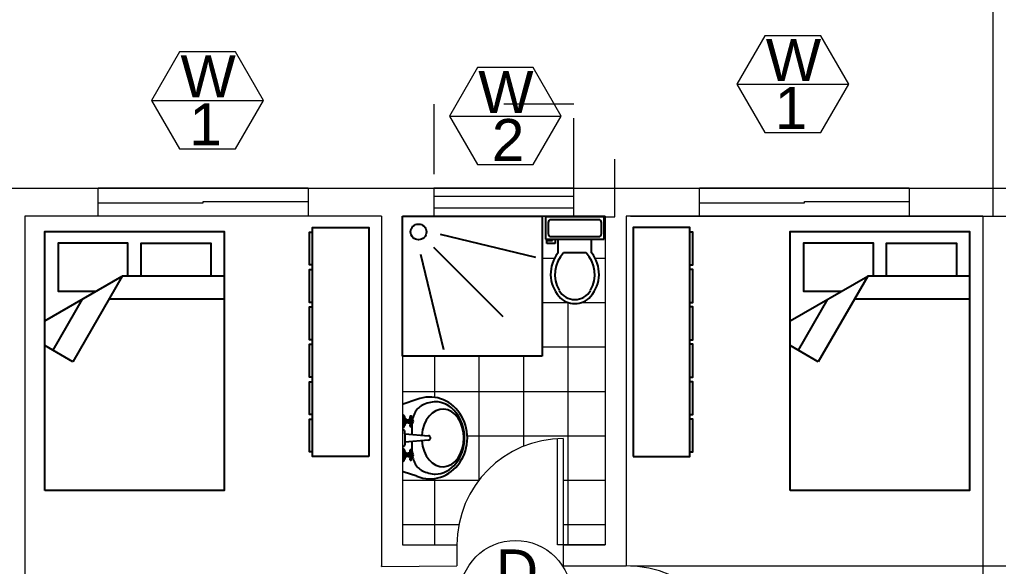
# Model space of a CAD drawing. Header units: millimetres. Extents: x 2391 to 3323, y 1596 to 2537.
# Drawn here: x 2864.24 to 2878.24, y 2494.31 to 2502.13 of the extents above; entities that cross this region are included whole.
import ezdxf

# ---------------------------------------------------------------- set-up
doc = ezdxf.new("R2010")
doc.units = ezdxf.units.MM
doc.linetypes.add('JIS_02_1.0', pattern=[2, 1, -1])
for name, color, linetype in [('BATH', 171, 'Continuous'), ('dimensions', 203, 'Continuous'), ('doors', 31, 'Continuous'), ('doors and windows schedule', 11, 'Continuous'), ('exterior wall', 140, 'Continuous'), ('interior wall', 191, 'Continuous'), ('Lightning text', 211, 'Continuous'), ('stairs', 123, 'Continuous'), ('windows', 241, 'Continuous')]:
    doc.layers.add(name, color=color, linetype=linetype)
doc.styles.get("Standard").update_dxf_attribs({"font": 'arial.ttf'})

msp = doc.modelspace()

# ---------------------------------------------------------------- linework, layer by layer
at = {"color": 0, "linetype": 'ByBlock'}
for p, q in [((2869.716, 2499.318), (2871.716, 2499.318)), ((2869.716, 2497.318), (2869.716, 2499.318)), ((2871.716, 2499.318), (2871.716, 2497.318)), ((2871.762, 2499.308), (2871.762, 2498.988)), ((2872.602, 2499.308), (2871.762, 2499.308)), ((2872.602, 2498.988), (2872.602, 2499.308)), ((2871.802, 2499.228), (2871.802, 2499.068)), ((2872.522, 2499.268), (2871.842, 2499.268)), ((2872.562, 2499.068), (2872.562, 2499.228)), ((2870.258, 2499.059), (2871.621, 2498.732)), ((2871.842, 2499.028), (2872.522, 2499.028)), ((2871.155, 2497.879), (2870.165, 2498.869)), ((2871.762, 2498.988), (2872.602, 2498.988)), ((2871.782, 2498.928), (2871.782, 2498.968)), ((2871.782, 2498.968), (2871.862, 2498.968)), ((2871.902, 2498.928), (2871.782, 2498.928)), ((2871.862, 2498.968), (2871.862, 2498.988)), ((2871.902, 2498.988), (2871.902, 2498.928)), ((2871.942, 2498.794), (2871.942, 2498.988)), ((2872.422, 2498.794), (2872.422, 2498.988)), ((2869.974, 2498.776), (2870.302, 2497.413)), ((2872.342, 2498.794), (2872.022, 2498.794)), ((2871.716, 2497.318), (2869.716, 2497.318)), ((2869.924, 2496.696), (2869.728, 2496.63)), ((2870.024, 2496.628), (2870.004, 2496.618)), ((2870.046, 2496.636), (2870.024, 2496.628)), ((2870.024, 2496.628), (2870.024, 2496.628)), ((2870.068, 2496.644), (2870.046, 2496.636)), ((2870.093, 2496.65), (2870.068, 2496.644)), ((2870.118, 2496.656), (2870.093, 2496.65)), ((2870.144, 2496.66), (2870.118, 2496.656)), ((2870.17, 2496.664), (2870.144, 2496.66)), ((2870.183, 2496.665), (2870.17, 2496.664)), ((2869.882, 2496.483), (2869.876, 2496.466)), ((2869.889, 2496.499), (2869.882, 2496.483)), ((2869.897, 2496.515), (2869.889, 2496.499)), ((2869.906, 2496.531), (2869.897, 2496.515)), ((2869.917, 2496.545), (2869.906, 2496.531)), ((2869.906, 2496.531), (2869.906, 2496.531)), ((2869.928, 2496.559), (2869.917, 2496.545)), ((2869.94, 2496.573), (2869.928, 2496.559)), ((2869.954, 2496.585), (2869.94, 2496.573)), ((2869.97, 2496.597), (2869.954, 2496.585)), ((2869.986, 2496.608), (2869.97, 2496.597)), ((2870.004, 2496.618), (2869.986, 2496.608)), ((2869.739, 2496.467), (2869.728, 2496.478)), ((2869.745, 2496.457), (2869.739, 2496.467)), ((2869.746, 2496.445), (2869.745, 2496.457)), ((2869.746, 2496.453), (2869.748, 2496.44)), ((2869.746, 2496.325), (2869.746, 2496.445)), ((2869.748, 2496.44), (2869.754, 2496.429)), ((2869.76, 2496.349), (2869.751, 2496.338)), ((2869.754, 2496.429), (2869.763, 2496.42)), ((2869.771, 2496.357), (2869.76, 2496.349)), ((2869.763, 2496.42), (2869.773, 2496.413)), ((2869.768, 2496.415), (2869.768, 2496.355)), ((2869.784, 2496.362), (2869.771, 2496.357)), ((2869.773, 2496.413), (2869.785, 2496.409)), ((2869.798, 2496.363), (2869.784, 2496.362)), ((2869.785, 2496.409), (2869.798, 2496.408)), ((2869.798, 2496.408), (2869.798, 2496.363)), ((2869.806, 2496.408), (2869.798, 2496.408)), ((2869.798, 2496.363), (2869.806, 2496.363)), ((2869.82, 2496.414), (2869.806, 2496.408)), ((2869.806, 2496.363), (2869.806, 2496.408)), ((2869.806, 2496.363), (2869.82, 2496.357)), ((2869.836, 2496.415), (2869.82, 2496.414)), ((2869.82, 2496.357), (2869.836, 2496.355)), ((2869.823, 2496.453), (2869.821, 2496.445)), ((2869.821, 2496.445), (2869.823, 2496.438)), ((2869.823, 2496.393), (2869.821, 2496.385)), ((2869.821, 2496.385), (2869.823, 2496.378)), ((2869.828, 2496.458), (2869.823, 2496.453)), ((2869.823, 2496.438), (2869.828, 2496.432)), ((2869.828, 2496.398), (2869.823, 2496.393)), ((2869.823, 2496.378), (2869.828, 2496.372)), ((2869.836, 2496.46), (2869.828, 2496.458)), ((2869.828, 2496.415), (2869.828, 2496.432)), ((2869.828, 2496.432), (2869.836, 2496.43)), ((2869.836, 2496.4), (2869.828, 2496.398)), ((2869.828, 2496.372), (2869.836, 2496.37)), ((2869.828, 2496.356), (2869.828, 2496.338)), ((2869.836, 2496.34), (2869.828, 2496.338)), ((2869.843, 2496.458), (2869.836, 2496.46)), ((2869.836, 2496.43), (2869.843, 2496.432)), ((2869.851, 2496.414), (2869.836, 2496.415)), ((2869.843, 2496.398), (2869.836, 2496.4)), ((2869.836, 2496.37), (2869.843, 2496.372)), ((2869.836, 2496.355), (2869.851, 2496.357)), ((2869.843, 2496.338), (2869.836, 2496.34)), ((2869.849, 2496.453), (2869.843, 2496.458)), ((2869.843, 2496.432), (2869.849, 2496.438)), ((2869.843, 2496.432), (2869.843, 2496.415)), ((2869.849, 2496.393), (2869.843, 2496.398)), ((2869.843, 2496.372), (2869.849, 2496.378)), ((2869.843, 2496.356), (2869.843, 2496.338)), ((2869.851, 2496.445), (2869.849, 2496.453)), ((2869.849, 2496.438), (2869.851, 2496.445)), ((2869.851, 2496.385), (2869.849, 2496.393)), ((2869.849, 2496.378), (2869.851, 2496.385)), ((2869.866, 2496.408), (2869.851, 2496.414)), ((2869.851, 2496.357), (2869.866, 2496.363)), ((2869.854, 2496.359), (2869.853, 2496.34)), ((2869.862, 2496.417), (2869.861, 2496.41)), ((2869.866, 2496.433), (2869.862, 2496.417)), ((2869.87, 2496.45), (2869.866, 2496.433)), ((2869.871, 2496.397), (2869.866, 2496.408)), ((2869.866, 2496.363), (2869.871, 2496.374)), ((2869.876, 2496.466), (2869.87, 2496.45)), ((2869.873, 2496.385), (2869.871, 2496.397)), ((2869.871, 2496.374), (2869.873, 2496.385)), ((2869.728, 2496.292), (2869.74, 2496.31)), ((2869.736, 2496.261), (2869.728, 2496.26)), ((2869.743, 2496.258), (2869.736, 2496.261)), ((2869.74, 2496.31), (2869.746, 2496.325)), ((2869.748, 2496.252), (2869.743, 2496.258)), ((2869.751, 2496.338), (2869.746, 2496.325)), ((2869.751, 2496.245), (2869.748, 2496.252)), ((2869.751, 2496.238), (2869.751, 2496.245)), ((2869.751, 2496.208), (2869.751, 2496.238)), ((2869.751, 2496.208), (2869.751, 2496.088)), ((2869.751, 2496.208), (2870.088, 2496.178)), ((2869.823, 2496.333), (2869.821, 2496.325)), ((2869.821, 2496.325), (2869.823, 2496.318)), ((2869.828, 2496.338), (2869.823, 2496.333)), ((2869.823, 2496.318), (2869.828, 2496.312)), ((2869.828, 2496.312), (2869.836, 2496.31)), ((2869.836, 2496.31), (2869.843, 2496.312)), ((2869.849, 2496.333), (2869.843, 2496.338)), ((2869.843, 2496.312), (2869.849, 2496.318)), ((2869.851, 2496.325), (2869.849, 2496.333)), ((2869.849, 2496.318), (2869.851, 2496.325)), ((2869.853, 2496.34), (2869.853, 2496.325)), ((2869.853, 2496.325), (2869.853, 2496.31)), ((2869.853, 2496.31), (2869.853, 2496.295)), ((2869.853, 2496.295), (2869.853, 2496.28)), ((2869.853, 2496.28), (2869.853, 2496.264)), ((2869.853, 2496.28), (2869.853, 2496.28)), ((2869.853, 2496.264), (2869.853, 2496.248)), ((2869.853, 2496.248), (2869.853, 2496.232)), ((2869.853, 2496.232), (2869.853, 2496.216)), ((2869.853, 2496.216), (2869.853, 2496.199)), ((2870.088, 2496.118), (2869.751, 2496.088)), ((2869.751, 2496.088), (2869.751, 2496.05)), ((2869.852, 2496.097), (2869.852, 2496.078)), ((2869.852, 2496.078), (2869.852, 2496.063)), ((2869.852, 2496.063), (2869.852, 2496.048)), ((2870.098, 2496.176), (2870.088, 2496.178)), ((2870.088, 2496.118), (2870.098, 2496.119)), ((2870.106, 2496.172), (2870.098, 2496.176)), ((2870.098, 2496.119), (2870.106, 2496.124)), ((2870.113, 2496.165), (2870.106, 2496.172)), ((2870.106, 2496.124), (2870.113, 2496.13)), ((2870.117, 2496.157), (2870.113, 2496.165)), ((2870.113, 2496.13), (2870.117, 2496.139)), ((2870.118, 2496.148), (2870.117, 2496.157)), ((2870.117, 2496.139), (2870.118, 2496.148)), ((2869.728, 2496.028), (2869.736, 2496.028)), ((2869.739, 2495.987), (2869.728, 2495.998)), ((2869.736, 2496.028), (2869.742, 2496.031)), ((2869.745, 2495.977), (2869.739, 2495.987)), ((2869.742, 2496.031), (2869.748, 2496.036)), ((2869.746, 2495.965), (2869.745, 2495.977)), ((2869.746, 2495.973), (2869.748, 2495.96)), ((2869.746, 2495.845), (2869.746, 2495.965)), ((2869.748, 2496.036), (2869.75, 2496.043)), ((2869.748, 2495.96), (2869.754, 2495.949)), ((2869.75, 2496.043), (2869.751, 2496.05)), ((2869.754, 2495.949), (2869.763, 2495.939)), ((2869.763, 2495.939), (2869.773, 2495.932)), ((2869.768, 2495.935), (2869.768, 2495.875)), ((2869.773, 2495.932), (2869.785, 2495.928)), ((2869.785, 2495.928), (2869.798, 2495.928)), ((2869.798, 2495.928), (2869.798, 2495.883)), ((2869.806, 2495.928), (2869.798, 2495.928)), ((2869.82, 2495.933), (2869.806, 2495.928)), ((2869.806, 2495.883), (2869.806, 2495.928)), ((2869.836, 2495.935), (2869.82, 2495.933)), ((2869.823, 2495.973), (2869.821, 2495.965)), ((2869.821, 2495.965), (2869.823, 2495.958)), ((2869.828, 2495.978), (2869.823, 2495.973)), ((2869.823, 2495.958), (2869.828, 2495.952)), ((2869.836, 2495.98), (2869.828, 2495.978)), ((2869.828, 2495.952), (2869.836, 2495.95)), ((2869.828, 2495.935), (2869.828, 2495.952)), ((2869.836, 2495.92), (2869.828, 2495.918)), ((2869.843, 2495.978), (2869.836, 2495.98)), ((2869.836, 2495.95), (2869.843, 2495.952)), ((2869.851, 2495.933), (2869.836, 2495.935)), ((2869.843, 2495.918), (2869.836, 2495.92)), ((2869.849, 2495.973), (2869.843, 2495.978)), ((2869.843, 2495.952), (2869.849, 2495.958)), ((2869.843, 2495.952), (2869.843, 2495.935)), ((2869.851, 2495.965), (2869.849, 2495.973)), ((2869.849, 2495.958), (2869.851, 2495.965)), ((2869.866, 2495.928), (2869.851, 2495.933)), ((2869.852, 2496.048), (2869.852, 2496.033)), ((2869.852, 2496.033), (2869.852, 2496.017)), ((2869.852, 2496.033), (2869.852, 2496.033)), ((2869.852, 2496.017), (2869.852, 2496.001)), ((2869.852, 2496.001), (2869.853, 2495.985)), ((2869.853, 2495.985), (2869.853, 2495.968)), ((2869.853, 2495.968), (2869.854, 2495.951)), ((2869.854, 2495.951), (2869.855, 2495.934)), ((2869.855, 2495.934), (2869.855, 2495.932)), ((2869.871, 2495.917), (2869.866, 2495.928)), ((2869.728, 2495.811), (2869.74, 2495.829)), ((2869.74, 2495.829), (2869.746, 2495.845)), ((2869.751, 2495.858), (2869.746, 2495.845)), ((2869.76, 2495.869), (2869.751, 2495.858)), ((2869.771, 2495.877), (2869.76, 2495.869)), ((2869.784, 2495.882), (2869.771, 2495.877)), ((2869.798, 2495.883), (2869.784, 2495.882)), ((2869.798, 2495.883), (2869.806, 2495.883)), ((2869.806, 2495.883), (2869.82, 2495.877)), ((2869.82, 2495.877), (2869.836, 2495.875)), ((2869.823, 2495.913), (2869.821, 2495.905)), ((2869.821, 2495.905), (2869.823, 2495.898)), ((2869.823, 2495.853), (2869.821, 2495.845)), ((2869.821, 2495.845), (2869.823, 2495.838)), ((2869.828, 2495.918), (2869.823, 2495.913)), ((2869.823, 2495.898), (2869.828, 2495.892)), ((2869.828, 2495.858), (2869.823, 2495.853)), ((2869.823, 2495.838), (2869.828, 2495.832)), ((2869.828, 2495.892), (2869.836, 2495.89)), ((2869.828, 2495.876), (2869.828, 2495.858)), ((2869.836, 2495.86), (2869.828, 2495.858)), ((2869.828, 2495.832), (2869.836, 2495.83)), ((2869.836, 2495.89), (2869.843, 2495.892)), ((2869.836, 2495.875), (2869.851, 2495.877)), ((2869.843, 2495.858), (2869.836, 2495.86)), ((2869.836, 2495.83), (2869.843, 2495.832)), ((2869.849, 2495.913), (2869.843, 2495.918)), ((2869.843, 2495.892), (2869.849, 2495.898)), ((2869.843, 2495.876), (2869.843, 2495.858)), ((2869.849, 2495.853), (2869.843, 2495.858)), ((2869.843, 2495.832), (2869.849, 2495.838)), ((2869.851, 2495.905), (2869.849, 2495.913)), ((2869.849, 2495.898), (2869.851, 2495.905)), ((2869.851, 2495.845), (2869.849, 2495.853)), ((2869.849, 2495.838), (2869.851, 2495.845)), ((2869.851, 2495.877), (2869.866, 2495.883)), ((2869.862, 2495.881), (2869.866, 2495.864)), ((2869.866, 2495.883), (2869.871, 2495.893)), ((2869.866, 2495.864), (2869.87, 2495.847)), ((2869.87, 2495.847), (2869.876, 2495.83)), ((2869.873, 2495.905), (2869.871, 2495.917)), ((2869.871, 2495.893), (2869.873, 2495.905)), ((2869.876, 2495.83), (2869.882, 2495.813)), ((2869.882, 2495.813), (2869.889, 2495.796)), ((2869.889, 2495.796), (2869.897, 2495.78)), ((2869.897, 2495.78), (2869.906, 2495.765)), ((2869.924, 2495.6), (2869.728, 2495.665)), ((2869.906, 2495.765), (2869.917, 2495.75)), ((2869.906, 2495.765), (2869.906, 2495.765)), ((2869.917, 2495.75), (2869.928, 2495.736)), ((2869.928, 2495.736), (2869.94, 2495.723)), ((2869.94, 2495.723), (2869.954, 2495.71)), ((2869.954, 2495.71), (2869.97, 2495.698)), ((2869.97, 2495.698), (2869.986, 2495.687)), ((2869.986, 2495.687), (2870.004, 2495.677)), ((2870.004, 2495.677), (2870.024, 2495.668)), ((2870.024, 2495.668), (2870.046, 2495.659)), ((2870.024, 2495.668), (2870.024, 2495.668)), ((2870.046, 2495.659), (2870.068, 2495.652)), ((2870.068, 2495.652), (2870.093, 2495.645)), ((2870.093, 2495.645), (2870.118, 2495.64)), ((2870.118, 2495.64), (2870.144, 2495.635)), ((2870.144, 2495.635), (2870.17, 2495.632)), ((2870.17, 2495.632), (2870.183, 2495.631))]:
    msp.add_line(p, q, dxfattribs=at)
at = {"linetype": 'Continuous'}
for p, q in [((2864.603, 2497.823), (2865.71, 2498.462)), ((2865.71, 2498.462), (2865.003, 2497.236)), ((2867.168, 2498.462), (2865.71, 2498.462)), ((2875.264, 2497.823), (2876.372, 2498.462)), ((2876.372, 2498.462), (2875.664, 2497.236)), ((2877.829, 2498.462), (2876.372, 2498.462)), ((2865.134, 2498.13), (2864.715, 2497.403)), ((2867.168, 2498.13), (2865.518, 2498.13)), ((2875.796, 2498.13), (2875.376, 2497.403)), ((2877.829, 2498.13), (2876.18, 2498.13)), ((2865.003, 2497.236), (2864.603, 2497.467)), ((2875.664, 2497.236), (2875.264, 2497.467))]:
    msp.add_line(p, q, dxfattribs=at)
for points in [[(2869.238, 2495.884), (2868.428, 2495.884), (2868.428, 2499.155), (2869.238, 2499.155)], [(2873.018, 2495.884), (2873.828, 2495.884), (2873.828, 2499.155), (2873.018, 2499.155)], [(2864.603, 2495.395), (2864.603, 2499.1), (2867.168, 2499.1), (2867.168, 2495.395)], [(2875.264, 2495.395), (2875.264, 2499.1), (2877.829, 2499.1), (2877.829, 2495.395)]]:
    msp.add_lwpolyline(points, close=True, dxfattribs=at)
for points in [[(2868.428, 2498.621), (2868.388, 2498.621), (2868.388, 2499.091), (2868.428, 2499.091)], [(2873.828, 2498.621), (2873.869, 2498.621), (2873.869, 2499.091), (2873.828, 2499.091)], [(2865.79, 2498.462), (2865.79, 2498.934), (2864.793, 2498.934), (2864.793, 2498.245), (2865.335, 2498.245)], [(2865.98, 2498.462), (2865.98, 2498.934), (2866.978, 2498.934), (2866.978, 2498.462)], [(2876.452, 2498.462), (2876.452, 2498.934), (2875.454, 2498.934), (2875.454, 2498.245), (2875.996, 2498.245)], [(2876.642, 2498.462), (2876.642, 2498.934), (2877.639, 2498.934), (2877.639, 2498.462)], [(2868.428, 2498.086), (2868.388, 2498.086), (2868.388, 2498.557), (2868.428, 2498.557)], [(2873.828, 2498.086), (2873.869, 2498.086), (2873.869, 2498.557), (2873.828, 2498.557)], [(2868.428, 2497.552), (2868.388, 2497.552), (2868.388, 2498.022), (2868.428, 2498.022)], [(2873.828, 2497.552), (2873.869, 2497.552), (2873.869, 2498.022), (2873.828, 2498.022)], [(2868.428, 2497.017), (2868.388, 2497.017), (2868.388, 2497.487), (2868.428, 2497.487)], [(2873.828, 2497.017), (2873.869, 2497.017), (2873.869, 2497.487), (2873.828, 2497.487)], [(2868.428, 2496.482), (2868.388, 2496.482), (2868.388, 2496.952), (2868.428, 2496.952)], [(2873.828, 2496.482), (2873.869, 2496.482), (2873.869, 2496.952), (2873.828, 2496.952)], [(2868.428, 2495.947), (2868.388, 2495.947), (2868.388, 2496.417), (2868.428, 2496.417)], [(2873.828, 2495.947), (2873.869, 2495.947), (2873.869, 2496.417), (2873.828, 2496.417)]]:
    msp.add_lwpolyline(points, dxfattribs=at)
at = {"color": 0, "linetype": 'ByBlock'}
msp.add_circle((2869.947, 2499.093), 0.113, dxfattribs=at)
for centre, radius, start, end in [((2871.837, 2499.233), 0.0354, 81.8699, 188.1301), ((2872.527, 2499.233), 0.0354, 351.8699, 98.1301), ((2871.837, 2499.063), 0.0354, 171.8699, 278.1301), ((2872.527, 2499.063), 0.0354, 261.8699, 8.1301), ((2872.323, 2498.491), 0.487, 141.4691, 221.0789), ((2872.35, 2498.482), 0.453, 136.3677, 209.5765), ((2872.014, 2498.482), 0.453, 330.4233, 43.6321), ((2872.041, 2498.491), 0.487, 318.9209, 38.5307), ((2872.182, 2498.386), 0.26, 209.5765, 330.4233), ((2872.182, 2498.368), 0.3, 221.0789, 318.9209)]:
    msp.add_arc(centre, radius, start, end, dxfattribs=at)
for centre, major_axis, ratio, start_param, end_param in [((2870.11, 2496.148), (0, 0.584), 0.916316, 2.786438, 6.63834), ((2870.183, 2496.148), (0, 0.517), 0.815274, 3.141593, 6.283185), ((2870.294, 2496.148), (0, 0.412), 0.730435, 1.664123, 7.760732)]:
    msp.add_ellipse(centre, major_axis=major_axis, ratio=ratio, start_param=start_param, end_param=end_param, dxfattribs=at)
at = {"layer": 'BATH', "linetype": 'Continuous', "lineweight": 13}
for p, q in [((2871.716, 2498.719), (2871.893, 2498.719)), ((2872.472, 2498.719), (2872.616, 2498.719)), ((2871.716, 2498.084), (2872.087, 2498.084)), ((2872.086, 2494.618), (2872.086, 2498.084)), ((2872.277, 2498.084), (2872.616, 2498.084)), ((2871.716, 2497.449), (2872.616, 2497.449)), ((2870.181, 2496.727), (2870.181, 2497.318)), ((2870.816, 2495.552), (2870.816, 2497.318)), ((2871.451, 2496.029), (2871.451, 2497.318)), ((2869.716, 2496.814), (2872.616, 2496.814)), ((2870.645, 2496.179), (2872.616, 2496.179)), ((2869.716, 2495.544), (2870.81, 2495.544)), ((2870.181, 2494.618), (2870.181, 2495.569)), ((2872.016, 2495.544), (2872.616, 2495.544)), ((2869.716, 2494.909), (2870.524, 2494.909)), ((2872.016, 2494.909), (2872.616, 2494.909))]:
    msp.add_line(p, q, dxfattribs=at)
at = {"layer": 'dimensions', "lineweight": 13}
for p, q in [((2878.166, 2499.781), (2878.166, 2503.331)), ((2878.166, 2499.781), (2878.166, 2503.331)), ((2872.978, 2499.318), (2892.612, 2499.318)), ((2872.978, 2494.318), (2892.612, 2494.318))]:
    msp.add_line(p, q, dxfattribs=at)
at = {"layer": 'doors', "lineweight": 13}
for p, q in [((2871.936, 2494.618), (2871.936, 2496.136)), ((2872.016, 2496.138), (2872.016, 2494.618)), ((2872.016, 2494.618), (2871.936, 2494.618)), ((2872.016, 2494.618), (2871.936, 2494.618))]:
    msp.add_line(p, q, dxfattribs=at)
for centre, radius, start, end in [((2872.016, 2494.618), 1.52, 90, 180), ((2872.916, 2492.718), 1.6, 0, 90)]:
    msp.add_arc(centre, radius, start, end, dxfattribs=at)
at = {"layer": 'doors and windows schedule', "lineweight": 13}
for p, q in [((2874.9, 2501.898), (2874.5, 2501.205)), ((2875.7, 2501.898), (2874.9, 2501.898)), ((2876.1, 2501.205), (2875.7, 2501.898)), ((2866.529, 2501.665), (2866.129, 2500.972)), ((2867.329, 2501.665), (2866.529, 2501.665)), ((2867.729, 2500.972), (2867.329, 2501.665)), ((2870.788, 2501.441), (2870.388, 2500.748)), ((2871.588, 2501.441), (2870.788, 2501.441)), ((2871.988, 2500.748), (2871.588, 2501.441)), ((2874.5, 2501.205), (2876.1, 2501.205)), ((2874.5, 2501.205), (2874.9, 2500.513)), ((2875.7, 2500.513), (2876.1, 2501.205)), ((2866.129, 2500.972), (2867.729, 2500.972)), ((2866.129, 2500.972), (2866.529, 2500.279)), ((2867.329, 2500.279), (2867.729, 2500.972)), ((2870.388, 2500.748), (2871.988, 2500.748)), ((2870.388, 2500.748), (2870.788, 2500.055)), ((2871.588, 2500.055), (2871.988, 2500.748)), ((2874.9, 2500.513), (2875.7, 2500.513)), ((2866.529, 2500.279), (2867.329, 2500.279)), ((2870.788, 2500.055), (2871.588, 2500.055))]:
    msp.add_line(p, q, dxfattribs=at)
msp.add_circle((2871.334, 2493.883), 0.8, dxfattribs=at)
at = {"layer": 'exterior wall', "lineweight": 13}
for p, q in [((2850.966, 2499.718), (2891.366, 2499.718)), ((2869.416, 2499.318), (2864.316, 2499.318)), ((2872.616, 2499.318), (2869.716, 2499.318)), ((2878.016, 2499.318), (2872.916, 2499.318))]:
    msp.add_line(p, q, dxfattribs=at)
at = {"layer": 'interior wall', "lineweight": 13}
for p, q in [((2864.316, 2499.318), (2864.316, 2492.318)), ((2869.416, 2499.318), (2869.416, 2494.318)), ((2869.716, 2499.318), (2869.716, 2494.618)), ((2872.616, 2499.318), (2872.616, 2494.618)), ((2872.916, 2499.318), (2872.916, 2494.318)), ((2878.016, 2499.318), (2878.016, 2492.318)), ((2869.716, 2494.618), (2870.496, 2494.618)), ((2870.496, 2494.618), (2870.496, 2494.318)), ((2872.616, 2494.618), (2872.016, 2494.618)), ((2872.016, 2494.618), (2872.616, 2494.618)), ((2872.016, 2494.618), (2872.016, 2494.318)), ((2869.416, 2494.311), (2870.496, 2494.318)), ((2869.416, 2494.311), (2869.416, 2494.318)), ((2872.016, 2494.318), (2872.916, 2494.318))]:
    msp.add_line(p, q, dxfattribs=at)
at = {"layer": 'Lightning text', "linetype": 'ByBlock', "lineweight": 13, "ltscale": 0.02}
msp.add_line((2878.165, 2501.677), (2878.165, 2507.718), dxfattribs=at)
at = {"layer": 'stairs', "lineweight": 13}
for p, q in [((2878.166, 2499.318), (2878.166, 2500.504)), ((2878.016, 2499.318), (2878.316, 2499.318)), ((2878.166, 2499.318), (2878.166, 2499.318))]:
    msp.add_line(p, q, dxfattribs=at)
at = {"layer": 'windows', "linetype": 'JIS_02_1.0', "lineweight": 13}
for p, q in [((2872.166, 2500.918), (2870.166, 2500.918)), ((2870.166, 2500.918), (2870.166, 2499.718)), ((2872.166, 2499.718), (2872.166, 2500.918))]:
    msp.add_line(p, q, dxfattribs=at)
at = {"layer": 'windows', "lineweight": 13}
for p, q in [((2872.752, 2499.308), (2872.752, 2500.133)), ((2865.366, 2499.318), (2865.366, 2499.718)), ((2868.366, 2499.718), (2865.366, 2499.718)), ((2868.366, 2499.718), (2868.366, 2499.318)), ((2870.166, 2499.718), (2870.166, 2499.318)), ((2872.166, 2499.718), (2870.166, 2499.718)), ((2872.166, 2499.318), (2872.166, 2499.718)), ((2873.966, 2499.318), (2873.966, 2499.718)), ((2876.966, 2499.718), (2873.966, 2499.718)), ((2876.966, 2499.718), (2876.966, 2499.318)), ((2872.166, 2499.598), (2870.166, 2499.598)), ((2865.366, 2499.508), (2866.866, 2499.508)), ((2866.866, 2499.508), (2866.866, 2499.528)), ((2866.866, 2499.528), (2868.366, 2499.528)), ((2870.166, 2499.438), (2872.166, 2499.438)), ((2873.966, 2499.508), (2875.466, 2499.508)), ((2875.466, 2499.508), (2875.466, 2499.528)), ((2875.466, 2499.528), (2876.966, 2499.528)), ((2868.366, 2499.318), (2865.366, 2499.318)), ((2870.166, 2499.318), (2872.166, 2499.318)), ((2872.602, 2499.308), (2872.752, 2499.308)), ((2876.966, 2499.318), (2873.966, 2499.318))]:
    msp.add_line(p, q, dxfattribs=at)

# ---------------------------------------------------------------- texts
at = {"layer": 'doors and windows schedule'}
for s, p in [('W', (2874.914, 2501.249)), ('W', (2866.542, 2501.016)), ('W', (2870.801, 2500.792)), ('1', (2875.041, 2500.565)), ('1', (2866.669, 2500.332)), ('2', (2870.995, 2500.107)), ('D', (2871.052, 2493.954))]:
    msp.add_text(s, height=0.6, dxfattribs=at).set_placement(p)

doc.saveas('drawing.dxf')
